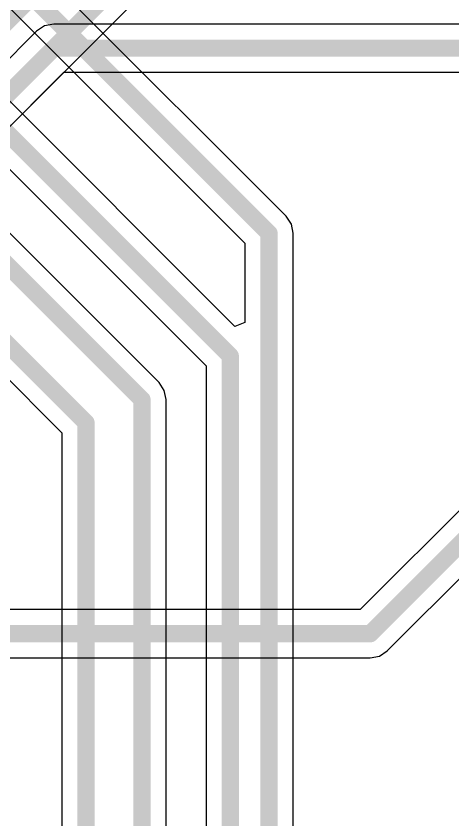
# Model space of a CAD drawing. Header units: inches. Extents: x -0.1 to 17.9, y -0.8 to 4.8.
# Drawn here: x 2.7335 to 2.9364, y 3.0435 to 3.4169 of the extents above; entities that cross this region are included whole.
import ezdxf

# ---------------------------------------------------------------- set-up
doc = ezdxf.new("R2010")
doc.units = ezdxf.units.IN
doc.header["$MEASUREMENT"] = 0
for name, color, linetype in [('Bottom Layer 1', 5, 'Continuous'), ('GND+Signal', 16, 'Continuous'), ('Top Layer 1', 1, 'Continuous')]:
    doc.layers.add(name, color=color, linetype=linetype)

msp = doc.modelspace()

# ---------------------------------------------------------------- linework, layer by layer
at = {"layer": 'Bottom Layer 1'}
for p, q in [((2.751, 3.41322), (2.74671, 3.41236)), ((3.19322, 3.41322), (2.751, 3.41322)), ((2.751, 3.41322), (2.751, 3.41322)), ((2.74307, 3.40993), (2.60135, 3.26822)), ((2.74671, 3.41236), (2.74307, 3.40993)), ((2.74307, 3.40993), (2.74307, 3.40993)), ((2.61393, 3.24907), (2.75565, 3.39078)), ((2.75565, 3.39078), (3.19461, 3.39078))]:
    msp.add_line(p, q, dxfattribs=at)
for points in [[(2.606, 3.257, 0.008, 0.008, 0), (2.751, 3.402, 0.008, 0.008, 0)], [(2.751, 3.402, 0.008, 0.008, 0), (3.21, 3.402, 0.008, 0.008, 0)]]:
    msp.add_lwpolyline(points, format="xyseb", dxfattribs=at)
msp.add_lwpolyline([(2.749, 3.402, 0.004, 0.004, 1), (2.753, 3.402, 0.004, 0.004, 1)], format="xyseb", close=True, dxfattribs=at)
msp.add_lwpolyline([(2.749, 3.402, 0.004, 0.004, 1), (2.753, 3.402, 0.004, 0.004, 1)], format="xyseb", close=True, dxfattribs=at)
at = {"layer": 'GND+Signal'}
for p, q in [((2.83517, 3.2727), (2.49581, 3.61205)), ((2.85893, 3.32393), (2.57081, 3.61205)), ((2.47995, 3.59619), (2.82177, 3.25437)), ((2.55495, 3.59619), (2.83978, 3.31135)), ((2.79993, 3.2467), (2.4537, 3.59293)), ((2.47781, 3.50033), (2.75478, 3.22335)), ((2.86136, 3.32029), (2.85893, 3.32393)), ((2.85893, 3.32393), (2.85893, 3.32393)), ((2.86222, 3.316), (2.86136, 3.32029)), ((2.86222, 2.59235), (2.86222, 3.316)), ((2.86222, 3.316), (2.86222, 3.316)), ((2.83978, 3.31135), (2.83978, 3.27461)), ((2.83978, 3.27461), (2.83517, 3.2727)), ((2.82177, 3.25437), (2.82177, 2.56611)), ((2.80236, 3.24306), (2.79993, 3.2467)), ((2.79993, 3.2467), (2.79993, 3.2467)), ((2.80322, 3.23877), (2.80236, 3.24306)), ((2.80322, 2.58123), (2.80322, 3.23877)), ((2.80322, 3.23877), (2.80322, 3.23877)), ((2.75478, 3.22335), (2.75478, 2.59665))]:
    msp.add_line(p, q, dxfattribs=at)
for points in [[(2.477, 3.615, 0.008, 0.008, 0), (2.83299, 3.25901, 0.008, 0.008, 0)], [(2.552, 3.615, 0.008, 0.008, 0), (2.851, 3.316, 0.008, 0.008, 0)], [(2.44577, 3.585, 0.008, 0.008, 0), (2.792, 3.23877, 0.008, 0.008, 0)], [(2.433, 3.561, 0.008, 0.008, 0), (2.766, 3.228, 0.008, 0.008, 0)], [(2.851, 2.554, 0.008, 0.008, 0), (2.851, 3.316, 0.008, 0.008, 0)], [(2.83299, 2.56146, 0.008, 0.008, 0), (2.83299, 3.25901, 0.008, 0.008, 0)], [(2.792, 2.58123, 0.008, 0.008, 0), (2.792, 3.23877, 0.008, 0.008, 0)], [(2.766, 2.592, 0.008, 0.008, 0), (2.766, 3.228, 0.008, 0.008, 0)]]:
    msp.add_lwpolyline(points, format="xyseb", dxfattribs=at)
for points in [[(2.849, 3.316, 0.004, 0.004, 1), (2.853, 3.316, 0.004, 0.004, 1)], [(2.849, 3.316, 0.004, 0.004, 1), (2.853, 3.316, 0.004, 0.004, 1)], [(2.83099, 3.25901, 0.004, 0.004, 1), (2.83499, 3.25901, 0.004, 0.004, 1)], [(2.83099, 3.25901, 0.004, 0.004, 1), (2.83499, 3.25901, 0.004, 0.004, 1)], [(2.79, 3.23877, 0.004, 0.004, 1), (2.794, 3.23877, 0.004, 0.004, 1)], [(2.79, 3.23877, 0.004, 0.004, 1), (2.794, 3.23877, 0.004, 0.004, 1)], [(2.764, 3.228, 0.004, 0.004, 1), (2.768, 3.228, 0.004, 0.004, 1)], [(2.764, 3.228, 0.004, 0.004, 1), (2.768, 3.228, 0.004, 0.004, 1)]]:
    msp.add_lwpolyline(points, format="xyseb", close=True, dxfattribs=at)
at = {"layer": 'Top Layer 1'}
for p, q in [((2.56393, 3.19907), (2.93993, 3.57507)), ((3.32407, 3.57193), (2.89335, 3.14122)), ((2.90593, 3.12207), (3.18619, 3.40233)), ((2.89335, 3.14122), (2.43639, 3.14122)), ((2.90229, 3.11964), (2.90593, 3.12207)), ((2.43639, 3.11878), (2.898, 3.11878)), ((2.898, 3.11878), (2.90229, 3.11964)), ((2.898, 3.11878), (2.898, 3.11878))]:
    msp.add_line(p, q, dxfattribs=at)
for points in [[(2.598, 3.283, 0.008, 0.008, 0), (2.917, 3.602, 0.008, 0.008, 0)], [(2.556, 3.207, 0.008, 0.008, 0), (2.932, 3.583, 0.008, 0.008, 0)], [(2.898, 3.13, 0.008, 0.008, 0), (3.332, 3.564, 0.008, 0.008, 0)], [(2.421, 3.13, 0.008, 0.008, 0), (2.898, 3.13, 0.008, 0.008, 0)]]:
    msp.add_lwpolyline(points, format="xyseb", dxfattribs=at)
msp.add_lwpolyline([(2.896, 3.13, 0.004, 0.004, 1), (2.9, 3.13, 0.004, 0.004, 1)], format="xyseb", close=True, dxfattribs=at)
msp.add_lwpolyline([(2.896, 3.13, 0.004, 0.004, 1), (2.9, 3.13, 0.004, 0.004, 1)], format="xyseb", close=True, dxfattribs=at)

doc.saveas('drawing.dxf')
